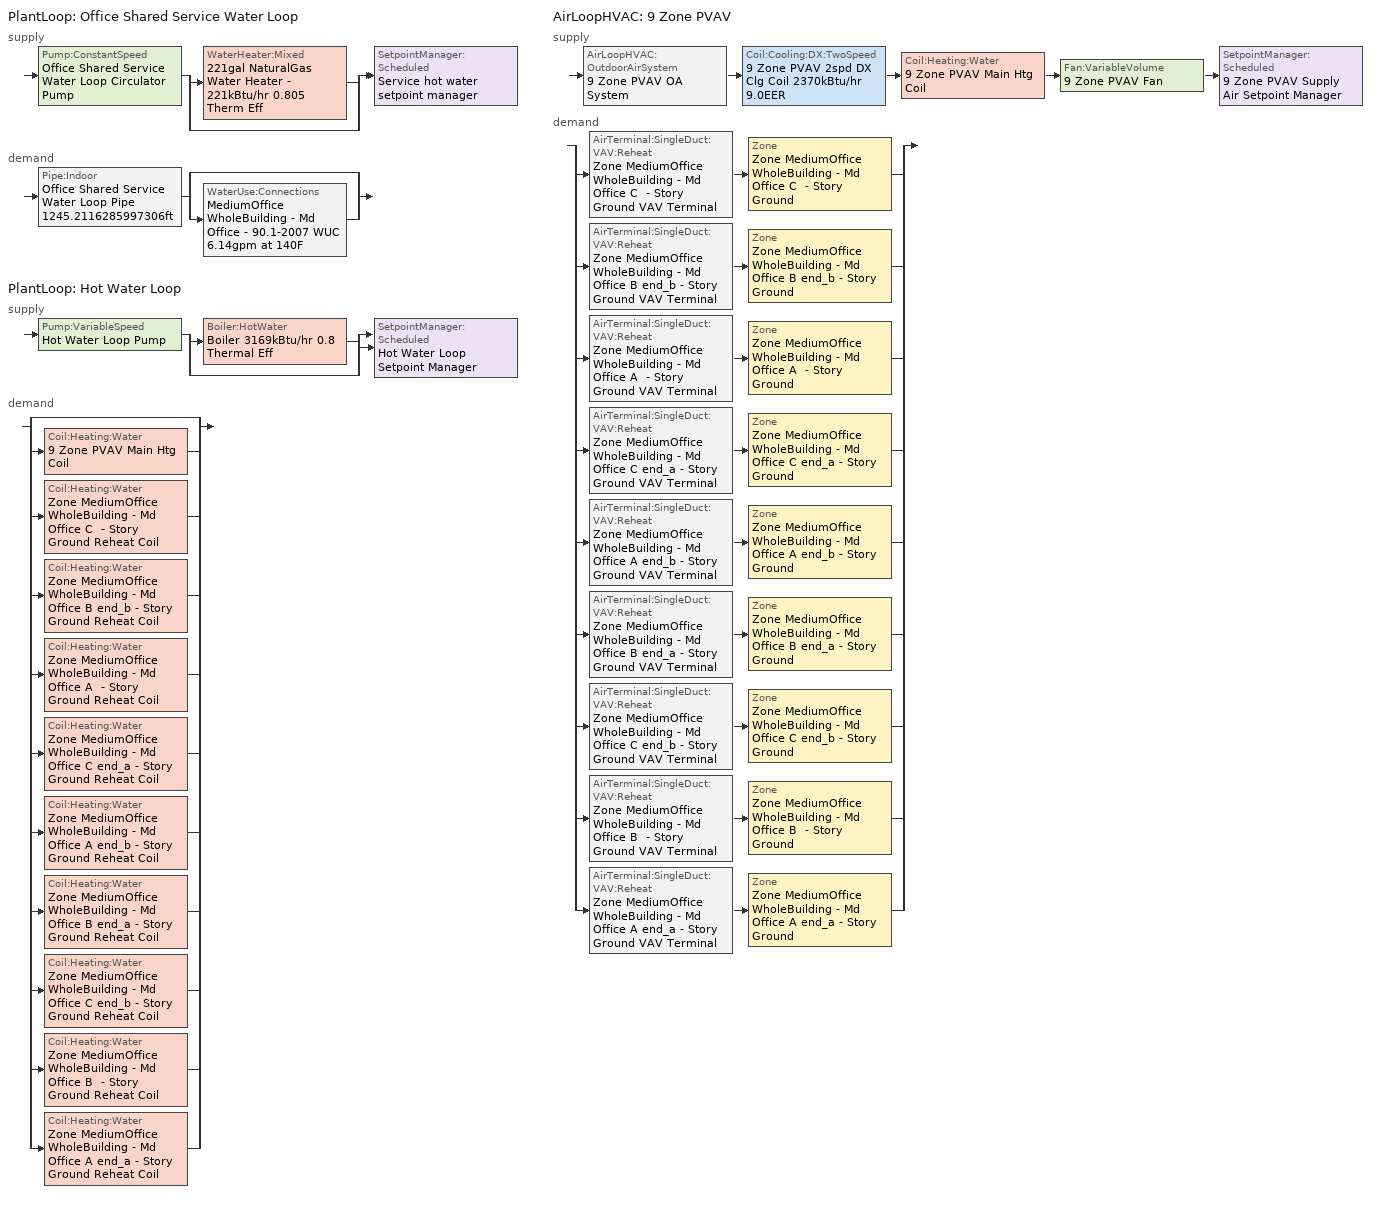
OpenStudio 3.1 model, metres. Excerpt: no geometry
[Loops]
PlantLoop 'Office Shared Service Water Loop'
 supply: Pump:ConstantSpeed 'Office Shared Service Water Loop Circulator Pump' > split
  | WaterHeater:Mixed '221gal NaturalGas Water Heater - 221kBtu/hr 0.805 Therm Eff'
  | bypass
  join > SetpointManager:Scheduled 'Service hot water setpoint manager'
 demand: Pipe:Indoor 'Office Shared Service Water Loop Pipe 1245.2116285997306ft' > split
  | bypass
  | WaterUse:Connections 'MediumOffice WholeBuilding - Md Office - 90.1-2007 WUC 6.14gpm at 140F'
PlantLoop 'Hot Water Loop'
 supply: Pump:VariableSpeed 'Hot Water Loop Pump' > split
  | Boiler:HotWater 'Boiler 3169kBtu/hr 0.8 Thermal Eff'
  | bypass
  join > SetpointManager:Scheduled 'Hot Water Loop Setpoint Manager'
 demand: split
  | bypass
  | Coil:Heating:Water '9 Zone PVAV Main Htg Coil'
  | Coil:Heating:Water 'Zone MediumOffice WholeBuilding - Md Office C  - Story Ground Reheat Coil'
  | Coil:Heating:Water 'Zone MediumOffice WholeBuilding - Md Office B end_b - Story Ground Reheat Coil'
  | Coil:Heating:Water 'Zone MediumOffice WholeBuilding - Md Office A  - Story Ground Reheat Coil'
  | Coil:Heating:Water 'Zone MediumOffice WholeBuilding - Md Office C end_a - Story Ground Reheat Coil'
  | Coil:Heating:Water 'Zone MediumOffice WholeBuilding - Md Office A end_b - Story Ground Reheat Coil'
  | Coil:Heating:Water 'Zone MediumOffice WholeBuilding - Md Office B end_a - Story Ground Reheat Coil'
  | Coil:Heating:Water 'Zone MediumOffice WholeBuilding - Md Office C end_b - Story Ground Reheat Coil'
  | Coil:Heating:Water 'Zone MediumOffice WholeBuilding - Md Office B  - Story Ground Reheat Coil'
  | Coil:Heating:Water 'Zone MediumOffice WholeBuilding - Md Office A end_a - Story Ground Reheat Coil'
AirLoopHVAC '9 Zone PVAV'
 supply: AirLoopHVAC:OutdoorAirSystem '9 Zone PVAV OA System' > Coil:Cooling:DX:TwoSpeed '9 Zone PVAV 2spd DX Clg Coil 2370kBtu/hr 9.0EER' > Coil:Heating:Water '9 Zone PVAV Main Htg Coil' > Fan:VariableVolume '9 Zone PVAV Fan' > SetpointManager:Scheduled '9 Zone PVAV Supply Air Setpoint Manager'
 demand: split
  | AirTerminal:SingleDuct:VAV:Reheat 'Zone MediumOffice WholeBuilding - Md Office C  - Story Ground VAV Terminal' > Zone 'Zone MediumOffice WholeBuilding - Md Office C  - Story Ground'
  | AirTerminal:SingleDuct:VAV:Reheat 'Zone MediumOffice WholeBuilding - Md Office B end_b - Story Ground VAV Terminal' > Zone 'Zone MediumOffice WholeBuilding - Md Office B end_b - Story Ground'
  | AirTerminal:SingleDuct:VAV:Reheat 'Zone MediumOffice WholeBuilding - Md Office A  - Story Ground VAV Terminal' > Zone 'Zone MediumOffice WholeBuilding - Md Office A  - Story Ground'
  | AirTerminal:SingleDuct:VAV:Reheat 'Zone MediumOffice WholeBuilding - Md Office C end_a - Story Ground VAV Terminal' > Zone 'Zone MediumOffice WholeBuilding - Md Office C end_a - Story Ground'
  | AirTerminal:SingleDuct:VAV:Reheat 'Zone MediumOffice WholeBuilding - Md Office A end_b - Story Ground VAV Terminal' > Zone 'Zone MediumOffice WholeBuilding - Md Office A end_b - Story Ground'
  | AirTerminal:SingleDuct:VAV:Reheat 'Zone MediumOffice WholeBuilding - Md Office B end_a - Story Ground VAV Terminal' > Zone 'Zone MediumOffice WholeBuilding - Md Office B end_a - Story Ground'
  | AirTerminal:SingleDuct:VAV:Reheat 'Zone MediumOffice WholeBuilding - Md Office C end_b - Story Ground VAV Terminal' > Zone 'Zone MediumOffice WholeBuilding - Md Office C end_b - Story Ground'
  | AirTerminal:SingleDuct:VAV:Reheat 'Zone MediumOffice WholeBuilding - Md Office B  - Story Ground VAV Terminal' > Zone 'Zone MediumOffice WholeBuilding - Md Office B  - Story Ground'
  | AirTerminal:SingleDuct:VAV:Reheat 'Zone MediumOffice WholeBuilding - Md Office A end_a - Story Ground VAV Terminal' > Zone 'Zone MediumOffice WholeBuilding - Md Office A end_a - Story Ground'
[Construction]
Copper pipe 0.75in type L with 0.5in fiberglass batt: Fiberglass batt 0.5in, Copper pipe 0.75in type L
[Material] Roughness=Smooth; Thermal Absorptance=0.9; Solar Absorptance=0.7; Visible Absorptance=0.7
Name | Thickness {m} | Conductivity {W/m-K} | Density {kg/m3} | Specific Heat {J/kg-K}
Copper pipe 0.75in type L | 0.001143 | 386 | 8906.27 | 385.1856
Fiberglass batt 0.5in | 0.0127 | 0.0663448 | 11.2129 | 837.36
[Sizing:Zone] Zone Cooling Design Supply Air Temperature Input Method=SupplyAirTemperature; Zone Cooling Design Supply Air Temperature {C}=12.7778; Zone Cooling Design Supply Air Temperature Difference {deltaC}=11.11; Zone Heating Design Supply Air Temperature Input Method=SupplyAirTemperature; Zone Heating Design Supply Air Temperature {C}=50; Zone Heating Design Supply Air Temperature Difference {deltaC}=11.11; Zone Cooling Design Supply Air Humidity Ratio {kg-H2O/kg-air}=0.0085; Zone Heating Design Supply Air Humidity Ratio {kg-H2O/kg-air}=0.008; Cooling Design Air Flow Method=DesignDay; Heating Design Air Flow Method=DesignDay; Account for Dedicated Outdoor Air System=No; Dedicated Outdoor Air System Control Strategy=NeutralSupplyAir; Dedicated Outdoor Air Low Setpoint Temperature for Design {C}=autosize; Dedicated Outdoor Air High Setpoint Temperature for Design {C}=autosize
Zone MediumOffice WholeBuilding - Md Office A end_a - Story Ground; Zone MediumOffice WholeBuilding - Md Office B end_a - Story Ground; Zone MediumOffice WholeBuilding - Md Office C end_a - Story Ground; Zone MediumOffice WholeBuilding - Md Office A  - Story Ground; Zone MediumOffice WholeBuilding - Md Office B  - Story Ground; Zone MediumOffice WholeBuilding - Md Office C  - Story Ground; Zone MediumOffice WholeBuilding - Md Office A end_b - Story Ground; Zone MediumOffice WholeBuilding - Md Office B end_b - Story Ground; Zone MediumOffice WholeBuilding - Md Office C end_b - Story Ground
[Zone equipment]
Zone MediumOffice WholeBuilding - Md Office A end_a - Story Ground: Zone MediumOffice WholeBuilding - Md Office A end_a - Story Ground VAV Terminal
Zone MediumOffice WholeBuilding - Md Office B end_a - Story Ground: Zone MediumOffice WholeBuilding - Md Office B end_a - Story Ground VAV Terminal
Zone MediumOffice WholeBuilding - Md Office C end_a - Story Ground: Zone MediumOffice WholeBuilding - Md Office C end_a - Story Ground VAV Terminal
Zone MediumOffice WholeBuilding - Md Office A  - Story Ground: Zone MediumOffice WholeBuilding - Md Office A  - Story Ground VAV Terminal
Zone MediumOffice WholeBuilding - Md Office B  - Story Ground: Zone MediumOffice WholeBuilding - Md Office B  - Story Ground VAV Terminal
Zone MediumOffice WholeBuilding - Md Office C  - Story Ground: Zone MediumOffice WholeBuilding - Md Office C  - Story Ground VAV Terminal
Zone MediumOffice WholeBuilding - Md Office A end_b - Story Ground: Zone MediumOffice WholeBuilding - Md Office A end_b - Story Ground VAV Terminal
Zone MediumOffice WholeBuilding - Md Office B end_b - Story Ground: Zone MediumOffice WholeBuilding - Md Office B end_b - Story Ground VAV Terminal
Zone MediumOffice WholeBuilding - Md Office C end_b - Story Ground: Zone MediumOffice WholeBuilding - Md Office C end_b - Story Ground VAV Terminal
[WaterUse:Connections]
MediumOffice WholeBuilding - Md Office - 90.1-2007 WUC 6.14gpm at 140F: Water Use Equipment Name 1=MediumOffice WholeBuilding - Md Office - 90.1-2007 Service Water Use 6.14gpm at 140F
[WaterUse:Equipment:Definition]
MediumOffice WholeBuilding - Md Office - 90.1-2007 Service Water Use Def 6.14gpm: Peak Flow Rate {m3/s}=0.000387628; Target Temperature Schedule=Mixed Water At Faucet Temp - 140F; Sensible Fraction Schedule=Fraction Sensible - 0.2; Latent Fraction Schedule=Fraction Latent - 0.05
[WaterUse:Equipment]
MediumOffice WholeBuilding - Md Office - 90.1-2007 Service Water Use 6.14gpm at 140F: Water Use Equipment Definition=MediumOffice WholeBuilding - Md Office - 90.1-2007 Service Water Use Def 6.14gpm; Flow Rate Fraction Schedule=OfficeMedium BLDG_SWH_SCH
[PlantLoop] Glycol Concentration=0; Minimum Loop Temperature {C}=10; Plant Loop Volume {m3}=Autocalculate; Load Distribution Scheme=Optimal
Name | Maximum Loop Temperature {C} | Fluid Type
Office Shared Service Water Loop | 60
Hot Water Loop |  | Water
[Sizing:Plant] Loop Type=Heating; Sizing Option=NonCoincident; Zone Timesteps in Averaging Window=1; Coincident Sizing Factor Mode=None
Name | Design Loop Exit Temperature {C} | Loop Design Temperature Difference {deltaC}
Office Shared Service Water Loop | 60 | 5
Hot Water Loop | 82.2222 | 11.1111
[SetpointManager:Scheduled] Control Variable=Temperature
Name | Schedule | Setpoint Node or NodeList
Service hot water setpoint manager | Service Water Loop Temp - 140F | Office Shared Service Water Loop Supply Outlet Node
Hot Water Loop Setpoint Manager | Hot Water Loop Temp - 180F | Hot Water Loop Supply Outlet Node
9 Zone PVAV Supply Air Setpoint Manager | Supply Air Temp - 55.0F | 9 Zone PVAV Supply Outlet Node
[Pump:ConstantSpeed]
Office Shared Service Water Loop Circulator Pump: Rated Flow Rate {m3/s}=autosize; Rated Pump Head {Pa}=29890.7; Rated Power Consumption {W}=autosize; Motor Efficiency=0.825; Fraction of Motor Inefficiencies to Fluid Stream=0; Pump Control Type=Intermittent; Design Power Sizing Method=PowerPerFlowPerPressure; Design Electric Power per Unit Flow Rate {W/(m3/s)}=348701.1; Design Shaft Power per Unit Flow Rate per Unit Head {W-s/m3-Pa}=1.28205
[WaterHeater:Mixed]
221gal NaturalGas Water Heater - 221kBtu/hr 0.805 Therm Eff: Tank Volume {m3}=0.835184; Setpoint Temperature Schedule=Service Water Loop Temp - 140F; Deadband Temperature Difference {deltaC}=2; Maximum Temperature Limit {C}=60; Heater Control Type=Cycle; Heater Maximum Capacity {W}=64660.9; Heater Fuel Type=NaturalGas; Heater Thermal Efficiency=0.804812; Off Cycle Parasitic Fuel Consumption Rate {W}=0; Off Cycle Parasitic Fuel Type=NaturalGas; Off Cycle Parasitic Heat Fraction to Tank=0; On Cycle Parasitic Fuel Consumption Rate {W}=0; On Cycle Parasitic Fuel Type=NaturalGas; On Cycle Parasitic Heat Fraction to Tank=0; Ambient Temperature Indicator=Schedule; Ambient Temperature Schedule=Water Heater Ambient Temp Schedule - 71.6f; Off Cycle Loss Coefficient to Ambient Temperature {W/K}=10.002; On Cycle Loss Coefficient to Ambient Temperature {W/K}=10.002; Use Side Effectiveness=1; Source Side Effectiveness=1; Use Side Design Flow Rate {m3/s}=autosize; Source Side Design Flow Rate {m3/s}=autosize; Indirect Water Heating Recovery Time {hr}=1.5; Source Side Flow Control Mode=IndirectHeatPrimarySetpoint
[Pipe:Indoor]
Office Shared Service Water Loop Pipe 1245.2116285997306ft: Construction=Copper pipe 0.75in type L with 0.5in fiberglass batt; Environment Type=Schedule; Ambient Temperature Schedule=Office Shared Service Water Loop Piping Air Temp - 70F; Ambient Air Velocity Schedule=Office Shared Service Water Loop Piping Air Velocity - 0.67mph; Pipe Inside Diameter {m}=0.019939; Pipe Length {m}=379.541
[Pump:VariableSpeed]
Hot Water Loop Pump: Rated Pump Head {Pa}=179344; Motor Efficiency=0.895; Coefficient 1 of the Part Load Performance Curve=0; Coefficient 2 of the Part Load Performance Curve=3.2485; Coefficient 3 of the Part Load Performance Curve=-4.7443; Coefficient 4 of the Part Load Performance Curve=2.5294; Pump Control Type=Intermittent; Skin Loss Radiative Fraction=0.5; Design Power Sizing Method=PowerPerFlowPerPressure; Design Electric Power per Unit Flow Rate {W/(m3/s)}=348701.1; Design Shaft Power per Unit Flow Rate per Unit Head {W-s/m3-Pa}=1.28205; Design Minimum Flow Rate Fraction=0
[Boiler:HotWater]
Boiler 3169kBtu/hr 0.8 Thermal Eff: Fuel Type=NaturalGas; Nominal Thermal Efficiency=0.8; Efficiency Curve Temperature Evaluation Variable=LeavingBoiler; Normalized Boiler Efficiency Curve=Boiler with No Minimum Turndown; Minimum Part Load Ratio=0; Maximum Part Load Ratio=1.2; Optimum Part Load Ratio=1; Water Outlet Upper Temperature Limit {C}=95; Boiler Flow Mode=LeavingSetpointModulated; Parasitic Electric Load {W}=0; Sizing Factor=1
[AirLoopHVAC]
9 Zone PVAV: Availability Schedule=9 Zone PVAV Occ Sch; Design Supply Air Flow Rate {m3/s}=autosize; Design Return Air Flow Fraction of Supply Air Flow=1
[Sizing:System]
9 Zone PVAV: Type of Load to Size On=Sensible; Design Outdoor Air Flow Rate {m3/s}=25.9172; Central Heating Maximum System Air Flow Ratio=0.3; Preheat Design Temperature {C}=7.22222; Preheat Design Humidity Ratio {kg-H2O/kg-Air}=0.008; Precool Design Temperature {C}=12.7778; Precool Design Humidity Ratio {kg-H2O/kg-Air}=0.008; Central Cooling Design Supply Air Temperature {C}=12.7778; Central Heating Design Supply Air Temperature {C}=12.7778; Sizing Option=Coincident; 100% Outdoor Air in Cooling=No; 100% Outdoor Air in Heating=No; Central Cooling Design Supply Air Humidity Ratio {kg-H2O/kg-Air}=0.0085; Central Heating Design Supply Air Humidity Ratio {kg-H2O/kg-Air}=0.008; Cooling Design Air Flow Method=DesignDay; Cooling Design Air Flow Rate {m3/s}=0; Heating Design Air Flow Method=DesignDay; Heating Design Air Flow Rate {m3/s}=0; System Outdoor Air Method=ZoneSum; Zone Maximum Outdoor Air Fraction=1; Cooling Supply Air Flow Rate Per Floor Area {m3/s-m2}=0.00996765; Cooling Fraction of Autosized Cooling Supply Air Flow Rate=1; Cooling Supply Air Flow Rate Per Unit Cooling Capacity {m3/s-W}=3.94755e-05; Heating Supply Air Flow Rate Per Floor Area {m3/s-m2}=0.00996765; Heating Fraction of Autosized Heating Supply Air Flow Rate=1; Heating Fraction of Autosized Cooling Supply Air Flow Rate=1; Heating Supply Air Flow Rate Per Unit Heating Capacity {m3/s-W}=3.15882e-05; Cooling Design Capacity Method=CoolingDesignCapacity; Cooling Design Capacity {W}=autosize; Cooling Design Capacity Per Floor Area {W/m2}=234.7; Fraction of Autosized Cooling Design Capacity=1; Heating Design Capacity Method=HeatingDesignCapacity; Heating Design Capacity {W}=autosize; Heating Design Capacity Per Floor Area {W/m2}=157; Fraction of Autosized Heating Design Capacity=1; Central Cooling Capacity Control Method=OnOff
[Fan:VariableVolume]
9 Zone PVAV Fan: Availability Schedule=Always On Discrete; Fan Total Efficiency=0.61425; Pressure Rise {Pa}=1389.92; Maximum Flow Rate {m3/s}=Autosize; Fan Power Minimum Flow Rate Input Method=Fraction; Fan Power Minimum Flow Fraction=0.25; Fan Power Minimum Air Flow Rate {m3/s}=0; Motor Efficiency=0.945; Motor In Airstream Fraction=1; Fan Power Coefficient 1=0.04076; Fan Power Coefficient 2=0.0881; Fan Power Coefficient 3=-0.0729; Fan Power Coefficient 4=0.9437; Fan Power Coefficient 5=0
[Coil:Heating:Water] Availability Schedule=Always On Discrete; Rated Inlet Water Temperature {C}=82.2222; Rated Outlet Water Temperature {C}=71.1111
Name | Rated Inlet Air Temperature {C} | Rated Outlet Air Temperature {C}
9 Zone PVAV Main Htg Coil | 7.22222 | 12.7778
Zone MediumOffice WholeBuilding - Md Office C  - Story Ground Reheat Coil; Zone MediumOffice WholeBuilding - Md Office B end_b - Story Ground Reheat Coil; Zone MediumOffice WholeBuilding - Md Office A  - Story Ground Reheat Coil; Zone MediumOffice WholeBuilding - Md Office C end_a - Story Ground Reheat Coil; Zone MediumOffice WholeBuilding - Md Office A end_b - Story Ground Reheat Coil; Zone MediumOffice WholeBuilding - Md Office B end_a - Story Ground Reheat Coil; Zone MediumOffice WholeBuilding - Md Office C end_b - Story Ground Reheat Coil; Zone MediumOffice WholeBuilding - Md Office B  - Story Ground Reheat Coil; Zone MediumOffice WholeBuilding - Md Office A end_a - Story Ground Reheat Coil | 12.7778 | 50
[Controller:WaterCoil] Action=Normal; Controller Convergence Tolerance {deltaC}=0.0001; Minimum Actuated Flow {m3/s}=0
Name | Water Coil
9 Zone PVAV Main Htg Coil Controller | 9 Zone PVAV Main Htg Coil
Zone MediumOffice WholeBuilding - Md Office C  - Story Ground Reheat Coil Controller | Zone MediumOffice WholeBuilding - Md Office C  - Story Ground Reheat Coil
Zone MediumOffice WholeBuilding - Md Office B end_b - Story Ground Reheat Coil Controller | Zone MediumOffice WholeBuilding - Md Office B end_b - Story Ground Reheat Coil
Zone MediumOffice WholeBuilding - Md Office A  - Story Ground Reheat Coil Controller | Zone MediumOffice WholeBuilding - Md Office A  - Story Ground Reheat Coil
Zone MediumOffice WholeBuilding - Md Office C end_a - Story Ground Reheat Coil Controller | Zone MediumOffice WholeBuilding - Md Office C end_a - Story Ground Reheat Coil
Zone MediumOffice WholeBuilding - Md Office A end_b - Story Ground Reheat Coil Controller | Zone MediumOffice WholeBuilding - Md Office A end_b - Story Ground Reheat Coil
Zone MediumOffice WholeBuilding - Md Office B end_a - Story Ground Reheat Coil Controller | Zone MediumOffice WholeBuilding - Md Office B end_a - Story Ground Reheat Coil
Zone MediumOffice WholeBuilding - Md Office C end_b - Story Ground Reheat Coil Controller | Zone MediumOffice WholeBuilding - Md Office C end_b - Story Ground Reheat Coil
Zone MediumOffice WholeBuilding - Md Office B  - Story Ground Reheat Coil Controller | Zone MediumOffice WholeBuilding - Md Office B  - Story Ground Reheat Coil
Zone MediumOffice WholeBuilding - Md Office A end_a - Story Ground Reheat Coil Controller | Zone MediumOffice WholeBuilding - Md Office A end_a - Story Ground Reheat Coil
[Coil:Cooling:DX:TwoSpeed]
9 Zone PVAV 2spd DX Clg Coil 2370kBtu/hr 9.0EER: Availability Schedule=Always On Discrete; Rated High Speed Total Cooling Capacity {W}=Autosize; Rated High Speed Sensible Heat Ratio=Autosize; Rated High Speed COP {W/W}=3.13293; Rated High Speed Air Flow Rate {m3/s}=Autosize; Unit Internal Static Air Pressure {Pa}=773.3; Total Cooling Capacity Function of Temperature Curve=CoilClgDXQRatio_fTwbToadbSI; Total Cooling Capacity Function of Flow Fraction Curve=CoilClgDXSnglQRatio_fCFMRatio; Energy Input Ratio Function of Temperature Curve=CoilClgDXEIRRatio_fTwbToadbSI; Energy Input Ratio Function of Flow Fraction Curve=CoilClgDXSnglEIRRatio_fCFMRatio; Part Load Fraction Correlation Curve=CoilClgDXEIRRatio_fQFrac; Rated Low Speed Total Cooling Capacity {W}=Autosize; Rated Low Speed Sensible Heat Ratio=0.69; Rated Low Speed COP {W/W}=3.13293; Low Speed Total Cooling Capacity Function of Temperature Curve=CoilClgDXQRatio_fTwbToadbSI; Low Speed Energy Input Ratio Function of Temperature Curve=CoilClgDXEIRRatio_fTwbToadbSI; Condenser Type=AirCooled; Minimum Outdoor Dry-Bulb Temperature for Compressor Operation {C}=-25; High Speed Evaporative Condenser Effectiveness=0; High Speed Evaporative Condenser Air Flow Rate {m3/s}=Autosize; High Speed Evaporative Condenser Pump Rated Power Consumption {W}=Autosize; Low Speed Evaporative Condenser Effectiveness=0; Low Speed Evaporative Condenser Air Flow Rate {m3/s}=Autosize; Low Speed Evaporative Condenser Pump Rated Power Consumption {W}=Autosize; Basin Heater Capacity {W/K}=10; Basin Heater Setpoint Temperature {C}=2
[Controller:OutdoorAir]
Controller Outdoor Air 1: Minimum Outdoor Air Flow Rate {m3/s}=autosize; Maximum Outdoor Air Flow Rate {m3/s}=Autosize; Economizer Control Type=NoEconomizer; Economizer Control Action Type=ModulateFlow; Economizer Maximum Limit Dry-Bulb Temperature {C}=28; Economizer Maximum Limit Enthalpy {J/kg}=64000; Lockout Type=LockoutWithCompressor; Minimum Limit Type=FixedMinimum; Minimum Outdoor Air Schedule=Always On Discrete; Controller Mechanical Ventilation=9 Zone PVAV Ventilation Controller; High Humidity Control=No; Heat Recovery Bypass Control Type=BypassWhenWithinEconomizerLimits
[Controller:MechanicalVentilation]
9 Zone PVAV Ventilation Controller: Availability Schedule=Always On Discrete; System Outdoor Air Method=ZoneSum
[AirLoopHVAC:OutdoorAirSystem]
9 Zone PVAV OA System: Controller=Controller Outdoor Air 1
[AirTerminal:SingleDuct:VAV:Reheat] Availability Schedule=Always On Discrete; Maximum Air Flow Rate {m3/s}=AutoSize; Zone Minimum Air Flow Input Method=Constant; Constant Minimum Air Flow Fraction=0.676159; Fixed Minimum Air Flow Rate {m3/s}=0; Maximum Hot Water or Steam Flow Rate {m3/s}=AutoSize; Minimum Hot Water or Steam Flow Rate {m3/s}=0; Convergence Tolerance=0.001; Damper Heating Action=ReverseWithLimits; Maximum Flow per Zone Floor Area During Reheat {m3/s-m2}=AutoSize; Maximum Flow Fraction During Reheat=AutoSize; Maximum Reheat Air Temperature {C}=50; Control For Outdoor Air=No
Name | Reheat Coil
Zone MediumOffice WholeBuilding - Md Office C  - Story Ground VAV Terminal | Zone MediumOffice WholeBuilding - Md Office C  - Story Ground Reheat Coil
Zone MediumOffice WholeBuilding - Md Office B end_b - Story Ground VAV Terminal | Zone MediumOffice WholeBuilding - Md Office B end_b - Story Ground Reheat Coil
Zone MediumOffice WholeBuilding - Md Office A  - Story Ground VAV Terminal | Zone MediumOffice WholeBuilding - Md Office A  - Story Ground Reheat Coil
Zone MediumOffice WholeBuilding - Md Office C end_a - Story Ground VAV Terminal | Zone MediumOffice WholeBuilding - Md Office C end_a - Story Ground Reheat Coil
Zone MediumOffice WholeBuilding - Md Office A end_b - Story Ground VAV Terminal | Zone MediumOffice WholeBuilding - Md Office A end_b - Story Ground Reheat Coil
Zone MediumOffice WholeBuilding - Md Office B end_a - Story Ground VAV Terminal | Zone MediumOffice WholeBuilding - Md Office B end_a - Story Ground Reheat Coil
Zone MediumOffice WholeBuilding - Md Office C end_b - Story Ground VAV Terminal | Zone MediumOffice WholeBuilding - Md Office C end_b - Story Ground Reheat Coil
Zone MediumOffice WholeBuilding - Md Office B  - Story Ground VAV Terminal | Zone MediumOffice WholeBuilding - Md Office B  - Story Ground Reheat Coil
Zone MediumOffice WholeBuilding - Md Office A end_a - Story Ground VAV Terminal | Zone MediumOffice WholeBuilding - Md Office A end_a - Story Ground Reheat Coil
[Schedule:Ruleset]
Name | Default Day Schedule | Summer Design Day Schedule | Winter Design Day Schedule
OfficeMedium BLDG_SWH_SCH | OfficeMedium BLDG_SWH_SCH Default | OfficeMedium BLDG_SWH_SCH Summer Design Day | OfficeMedium BLDG_SWH_SCH Winter Design Day
Fraction Sensible - 0.2 | Fraction Sensible - 0.2 Default
Fraction Latent - 0.05 | Fraction Latent - 0.05 Default
Mixed Water At Faucet Temp - 140F | Mixed Water At Faucet Temp - 140F Default
Service Water Loop Temp - 140F | Service Water Loop Temp - 140F Default
Water Heater Ambient Temp Schedule - 71.6f | Water Heater Ambient Temp Schedule - 71.6f Default
Office Shared Service Water Loop Piping Air Temp - 70F | Office Shared Service Water Loop Piping Air Temp - 70F Default
Office Shared Service Water Loop Piping Air Velocity - 0.67mph | Office Shared Service Water Loop Piping Air Velocity - 0.67mph Default
Hot Water Loop Temp - 180F | Hot Water Loop Temp - 180F Default
Supply Air Temp - 55.0F | Supply Air Temp - 55.0F Default
9 Zone PVAV Occ Sch | 9 Zone PVAV Occ Sch Default | 9 Zone PVAV Occ Sch Summer Design Day | 9 Zone PVAV Occ Sch Winter Design Day
[Schedule:Day]
OfficeMedium BLDG_SWH_SCH Default: 6, 0, 0, 11, 0, 0.04, 13, 0, 0.06, 14, 0, 0.09, 15, 0, 0.06, 18, 0, 0.04, 24, 0, 0
OfficeMedium BLDG_SWH_SCH Summer Design Day; OfficeMedium BLDG_SWH_SCH SmrDsn|Wkdy Day: 6, 0, 0, 7, 0, 0.07, 8, 0, 0.19, 9, 0, 0.35, 10, 0, 0.38, 11, 0, 0.39, 12, 0, 0.47, 13, 0, 0.57, 14, 0, 0.54, 15, 0, 0.34, 16, 0, 0.33, 17, 0, 0.44, 18, 0, 0.26, 19, 0, 0.21, 20, 0, 0.15, 21, 0, 0.17, 22, 0, 0.08, 24, 0, 0.05
OfficeMedium BLDG_SWH_SCH Winter Design Day; OfficeMedium BLDG_SWH_SCH WntrDsn|Sat Day: 6, 0, 0, 7, 0, 0.07, 8, 0, 0.11, 9, 0, 0.15, 10, 0, 0.21, 11, 0, 0.19, 12, 0, 0.23, 13, 0, 0.2, 14, 0, 0.19, 15, 0, 0.15, 16, 0, 0.13, 17, 0, 0.14, 19, 0, 0.07, 24, 0, 0
Fraction Sensible - 0.2 Default: 24, 0, 0.2
Fraction Latent - 0.05 Default: 24, 0, 0.05
Mixed Water At Faucet Temp - 140F Default; Service Water Loop Temp - 140F Default: 24, 0, 60
Water Heater Ambient Temp Schedule - 71.6f Default: 24, 0, 22
Office Shared Service Water Loop Piping Air Temp - 70F Default: 24, 0, 21.1111
Office Shared Service Water Loop Piping Air Velocity - 0.67mph Default: 24, 0, 0.3
Hot Water Loop Temp - 180F Default: 24, 0, 82.2222
Supply Air Temp - 55.0F Default: 24, 0, 12.7778
9 Zone PVAV Occ Sch Default: 8, 9, 1, 22, 50, 0, 24, 0, 1
9 Zone PVAV Occ Sch Winter Design Day; 9 Zone PVAV Occ Sch Summer Design Day: 24, 0, 1
9 Zone PVAV Occ Sch Saturday: 1, 30, 1, 10, 0, 0, 24, 0, 1
9 Zone PVAV Occ Sch Sunday: 24, 0, 0
[Schedule:Rule] Date Specification Type=DateRange; Start Month=1; Start Day=1; End Month=12; End Day=31
Name | Schedule Ruleset | Rule Order | Day Schedule | Apply Monday | Apply Tuesday | Apply Wednesday | Apply Thursday | Apply Friday | Apply Saturday | Apply Sunday
Schedule Rule 6 | OfficeMedium BLDG_SWH_SCH | 1 | OfficeMedium BLDG_SWH_SCH SmrDsn|Wkdy Day | Yes | Yes | Yes | Yes | Yes
Schedule Rule 9 | OfficeMedium BLDG_SWH_SCH | 0 | OfficeMedium BLDG_SWH_SCH WntrDsn|Sat Day |  |  |  |  |  | Yes
9 Zone PVAV Occ Sch Saturday Rule | 9 Zone PVAV Occ Sch | 1 | 9 Zone PVAV Occ Sch Saturday |  |  |  |  |  | Yes
9 Zone PVAV Occ Sch Sunday Rule | 9 Zone PVAV Occ Sch | 0 | 9 Zone PVAV Occ Sch Sunday |  |  |  |  |  |  | Yes
[Schedule:Constant]
Always On Discrete: Value=1
[Curve:Biquadratic] Minimum Value of x=13.89; Maximum Value of x=25; Minimum Value of y=23.89; Maximum Value of y=46.11; Minimum Curve Output=0.77
Name | Coefficient1 Constant | Coefficient2 x | Coefficient3 x**2 | Coefficient4 y | Coefficient5 y**2 | Coefficient6 x*y | Maximum Curve Output
CoilClgDXQRatio_fTwbToadbSI | 0.86779 | 0.014245 | 0.000554 | -0.007569 | 3.2e-05 | -0.000191 | 1.29
CoilClgDXEIRRatio_fTwbToadbSI | 0.116709 | 0.028458 | -0.000411 | 0.021422 | 0.000162 | -0.00068 | 1.33
[Curve:Quadratic]
Name | Coefficient1 Constant | Coefficient2 x | Coefficient3 x**2 | Minimum Value of x | Maximum Value of x
CoilClgDXSnglQRatio_fCFMRatio | 0.8 | 0.2 | 0 | 0.5 | 1.5
CoilClgDXSnglEIRRatio_fCFMRatio | 1.156 | -0.1816 | 0.0256 | 0 | 1
[Curve:Cubic]
Name | Coefficient1 Constant | Coefficient2 x | Coefficient3 x**2 | Coefficient4 x**3 | Minimum Value of x | Maximum Value of x
CoilClgDXEIRRatio_fQFrac | 0 | 5.1091 | -8.5515 | 4.4744 | 0.7 | 1
Boiler with No Minimum Turndown | 0.7463 | 1.3196 | -2.2154 | 1.1674 | 0 | 1.3
